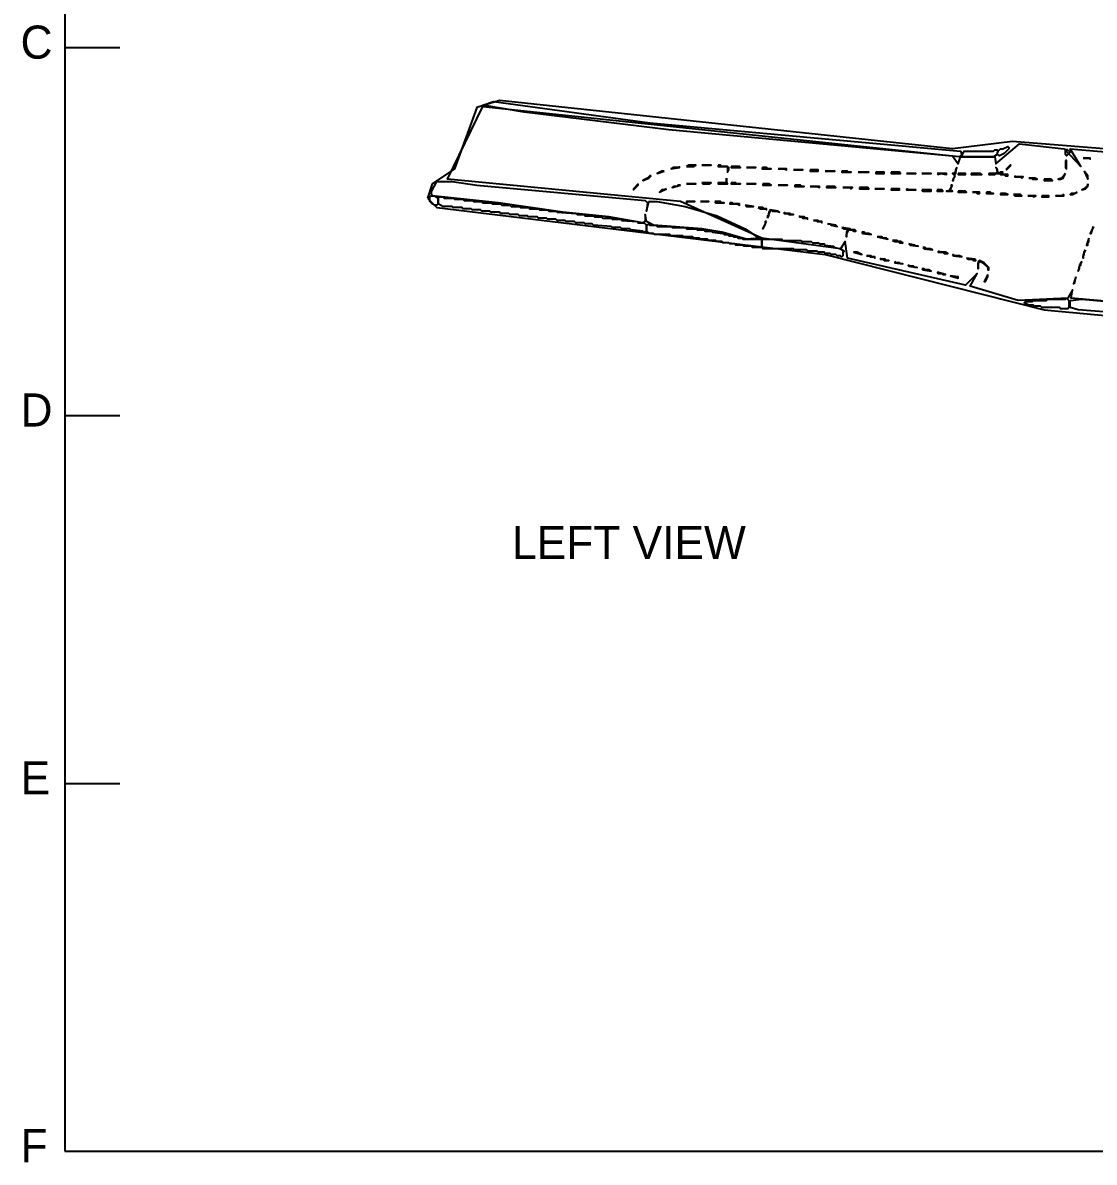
# Model space of a CAD drawing. Header units: millimetres. Extents: x 1 to 292, y 4 to 209.
# Drawn here: x 1.2 to 98.2, y 4 to 107.3 of the extents above; entities that cross this region are included whole.
import ezdxf

# ---------------------------------------------------------------- set-up
doc = ezdxf.new("R2010")
doc.units = ezdxf.units.MM
for name, color, linetype in [('BORDER', 7, 'Continuous'), ('RASTER_TRACE', 7, 'Continuous'), ('TEXT', 7, 'Continuous')]:
    doc.layers.add(name, color=color, linetype=linetype)

msp = doc.modelspace()

# ---------------------------------------------------------------- linework, layer by layer
at = {"layer": 'BORDER'}
for p, q in [((5, 105), (10, 105)), ((5, 71.667), (10, 71.667)), ((5, 38.333), (10, 38.333)), ((5, 5), (10, 5))]:
    msp.add_line(p, q, dxfattribs=at)
msp.add_lwpolyline([(5, 5), (292, 5), (292, 205), (5, 205), (5, 5)], dxfattribs=at)
at = {"layer": 'RASTER_TRACE'}
for points in [[(37.866, 91.366), (38.719, 90.514), (73.893, 86.25), (93.719, 81.24), (143.922, 76.55), (147.227, 77.083), (189.649, 72.607), (190.715, 72.926), (193.7, 83.585), (192.847, 87.103), (189.543, 88.702), (174.407, 89.874), (165.24, 86.25), (161.083, 85.824), (134.969, 92.965), (90.841, 96.483), (85.405, 95.843), (44.368, 100.213), (42.343, 99.574), (40.318, 94.031), (38.292, 92.645)], [(42.876, 99.787), (43.835, 100.107), (58.011, 98.188), (86.151, 95.63), (86.258, 95.31), (86.044, 95.097), (59.717, 97.549), (46.606, 99.147)], [(90.521, 95.95), (90.521, 95.843), (90.095, 95.417), (89.668, 95.204), (89.455, 95.31), (89.562, 95.63), (89.775, 95.843), (89.988, 95.843), (90.415, 96.056)], [(89.562, 95.63), (89.455, 95.523), (89.455, 95.31), (89.136, 95.097), (86.364, 95.097), (86.258, 95.204), (86.471, 95.63), (89.136, 95.63), (89.242, 95.737), (89.455, 95.737)], [(95.744, 95.843), (96.064, 95.523), (95.744, 95.204), (95.637, 95.31), (95.637, 95.737)], [(60.676, 94.244), (60.57, 94.138), (60.143, 94.138), (59.93, 94.031), (60.676, 94.138)], [(61.316, 94.244), (61.955, 94.244), (62.168, 94.351), (61.529, 94.351)], [(62.701, 94.351), (63.554, 94.351)], [(64.194, 94.351), (64.194, 94.244), (64.94, 94.244), (65.046, 94.138), (65.046, 93.711), (65.153, 93.925), (65.153, 94.138), (65.046, 94.244), (64.513, 94.244), (64.407, 94.351)], [(65.366, 94.244), (65.366, 94.138), (66.219, 94.138), (66.112, 94.244)], [(66.752, 94.138), (67.604, 94.138)], [(68.137, 94.031), (68.99, 94.031), (68.67, 94.031), (68.564, 94.138), (68.244, 94.138)], [(69.63, 94.031), (70.163, 94.031), (70.376, 93.925), (70.376, 94.031)], [(85.831, 94.138), (85.725, 94.031), (85.725, 93.818), (85.511, 93.605), (85.405, 93.605), (85.618, 93.392), (85.405, 92.965), (85.511, 92.965), (85.511, 93.178), (85.618, 93.285), (85.618, 93.498), (85.725, 93.605), (85.725, 93.925)], [(88.709, 93.605), (88.709, 93.498), (89.242, 93.498), (89.349, 93.605), (89.668, 93.605), (89.775, 93.498), (90.095, 93.498), (90.201, 93.392), (90.415, 93.392), (90.415, 93.498), (89.882, 93.498), (89.775, 93.605), (89.988, 93.711), (89.775, 93.711), (89.668, 93.605), (89.455, 93.818), (89.455, 94.031), (89.349, 94.138), (89.455, 93.925), (89.455, 93.711), (89.349, 93.605)], [(90.734, 94.351), (90.628, 94.351), (90.308, 94.031), (90.308, 93.925)], [(95.637, 94.777), (95.637, 94.138), (95.744, 94.031), (95.744, 94.777)], [(97.236, 94.99), (97.769, 94.99), (97.876, 94.884), (97.876, 94.99)], [(58.118, 93.392), (58.011, 93.392), (57.798, 93.178), (57.372, 92.965), (57.905, 93.178)], [(59.291, 93.818), (59.077, 93.818), (58.651, 93.605)], [(64.94, 93.178), (64.94, 92.859), (64.833, 92.752), (64.194, 92.752), (64.194, 92.645), (65.046, 92.645), (64.94, 92.859)], [(71.015, 93.925), (71.868, 93.925)], [(72.508, 93.925), (72.508, 93.818), (73.254, 93.818), (73.254, 93.925)], [(73.893, 93.818), (74.746, 93.818)], [(75.386, 93.818), (75.386, 93.711), (76.238, 93.711), (76.025, 93.711), (75.918, 93.818)], [(76.878, 93.711), (77.837, 93.711)], [(78.477, 93.711), (78.477, 93.605), (79.223, 93.605), (79.223, 93.711)], [(79.862, 93.711), (79.862, 93.605), (80.715, 93.605), (80.608, 93.711)], [(81.248, 93.605), (82.101, 93.605)], [(82.634, 93.605), (83.486, 93.605)], [(84.019, 93.605), (84.126, 93.498), (84.339, 93.605), (84.872, 93.498), (84.872, 93.605)], [(85.938, 93.605), (85.938, 93.498), (86.577, 93.498), (86.577, 93.605)], [(87.11, 93.605), (87.11, 93.498), (88.07, 93.498), (87.963, 93.605)], [(91.054, 93.392), (91.054, 93.285), (91.587, 93.285), (91.694, 93.178), (91.8, 93.285), (91.161, 93.285)], [(92.333, 93.178), (92.546, 93.178), (92.653, 93.072), (93.079, 93.072), (92.866, 93.178)], [(93.719, 93.072), (93.719, 92.965), (94.465, 92.965), (94.358, 93.072)], [(95.637, 93.605), (95.318, 93.178), (94.998, 93.072), (95.211, 93.072), (95.424, 93.178)], [(97.343, 93.818), (97.663, 93.072), (97.663, 93.392)], [(38.186, 91.899), (38.719, 92.859), (40.104, 92.859), (42.343, 92.539), (57.585, 91.153), (57.798, 90.94), (57.692, 90.194), (57.905, 91.047), (58.651, 91.047), (61.209, 90.62), (64.087, 89.768), (66.645, 88.595), (67.924, 87.742), (66.752, 87.636), (64.513, 88.275), (62.701, 88.595), (58.331, 88.915), (57.692, 89.235), (57.585, 89.874), (57.585, 89.235), (57.372, 89.128), (54.281, 89.661), (50.124, 90.087), (44.261, 90.94), (38.292, 91.58)], [(56.946, 92.645), (56.519, 92.219), (56.519, 92.113), (56.946, 92.539)], [(59.504, 92.219), (59.291, 92.113), (59.077, 92.113), (58.864, 91.899)], [(60.783, 92.539), (60.57, 92.539), (60.463, 92.432), (60.143, 92.432), (60.037, 92.326)], [(61.316, 92.645), (62.168, 92.645)], [(62.701, 92.752), (62.808, 92.645), (63.447, 92.645), (63.554, 92.752)], [(65.366, 92.752), (65.366, 92.645), (66.219, 92.645), (65.899, 92.645), (65.792, 92.752)], [(66.752, 92.645), (67.604, 92.645)], [(68.244, 92.645), (68.244, 92.539), (68.99, 92.539), (68.777, 92.645)], [(69.63, 92.539), (70.482, 92.539)], [(71.122, 92.539), (71.122, 92.432), (71.975, 92.432), (71.761, 92.432), (71.655, 92.539)], [(72.508, 92.432), (73.147, 92.432), (73.36, 92.326), (73.36, 92.432)], [(74, 92.432), (74, 92.326), (74.853, 92.326), (74.746, 92.432)], [(75.492, 92.326), (76.132, 92.326), (76.238, 92.219), (76.345, 92.326)], [(76.984, 92.326), (76.984, 92.219), (77.837, 92.219), (77.73, 92.326)], [(78.37, 92.219), (79.223, 92.219)], [(79.862, 92.219), (79.862, 92.113), (80.608, 92.113), (80.608, 92.219)], [(81.248, 92.219), (81.248, 92.113), (82.101, 92.113), (81.461, 92.113)], [(82.634, 92.113), (82.74, 92.006), (83.486, 92.006), (83.486, 92.113)], [(84.019, 92.113), (84.019, 92.006), (84.552, 92.006), (84.446, 92.113)], [(85.405, 92.539), (85.298, 92.539), (85.298, 92.326), (85.085, 92.006), (84.872, 92.006), (85.405, 92.006), (85.192, 92.113)], [(85.938, 92.006), (85.938, 91.899), (86.684, 91.899), (86.577, 92.006)], [(87.217, 91.899), (87.537, 91.899), (87.643, 91.793), (87.856, 91.793), (87.856, 91.899)], [(88.496, 91.899), (88.496, 91.793), (89.136, 91.793), (88.922, 91.793), (88.816, 91.899)], [(96.703, 91.899), (96.49, 91.793), (96.17, 91.793), (96.064, 91.686), (96.277, 91.686)], [(97.663, 92.645), (97.663, 92.539), (97.343, 92.219), (97.13, 92.113), (97.449, 92.219), (97.663, 92.432)], [(38.079, 91.473), (38.186, 91.58), (38.506, 91.58), (38.825, 91.366), (38.825, 90.833), (38.719, 90.727), (38.506, 90.727), (38.292, 90.833), (38.079, 91.047)], [(38.825, 91.366), (38.932, 91.473), (39.252, 91.473), (39.358, 91.366), (40.211, 91.366), (40.318, 91.26), (41.064, 91.26), (41.17, 91.153), (41.916, 91.153), (42.023, 91.047), (42.769, 91.047), (42.876, 90.94), (43.622, 90.94), (43.728, 90.833), (44.475, 90.833), (44.581, 90.727), (45.327, 90.727), (45.434, 90.62), (46.18, 90.62), (46.287, 90.514), (47.033, 90.514), (47.139, 90.407), (47.885, 90.407), (47.992, 90.301), (48.738, 90.301), (48.845, 90.194), (49.484, 90.194), (49.591, 90.087), (51.296, 89.981), (51.403, 89.874), (52.042, 89.874), (52.149, 89.768), (52.895, 89.768), (53.002, 89.661), (53.641, 89.661), (53.748, 89.554), (54.494, 89.554), (54.601, 89.448), (55.347, 89.448), (55.453, 89.341), (56.839, 89.235), (56.946, 89.128), (57.478, 89.128), (57.692, 88.915), (57.692, 88.382), (57.478, 88.275), (57.372, 88.382), (56.306, 88.488), (56.199, 88.595), (55.453, 88.595), (55.347, 88.702), (54.601, 88.702), (54.494, 88.808), (52.895, 88.915), (52.789, 89.021), (52.149, 89.021), (52.042, 89.128), (51.296, 89.128), (51.19, 89.235), (50.444, 89.235), (50.337, 89.341), (49.591, 89.341), (49.484, 89.448), (48.738, 89.448), (48.632, 89.554), (47.885, 89.554), (47.779, 89.661), (47.033, 89.661), (46.926, 89.768), (46.18, 89.768), (46.073, 89.874), (45.327, 89.874), (45.221, 89.981), (44.475, 89.981), (44.368, 90.087), (43.622, 90.087), (43.515, 90.194), (42.769, 90.194), (42.663, 90.301), (41.916, 90.301), (41.81, 90.407), (41.064, 90.407), (40.957, 90.514), (40.211, 90.514), (40.104, 90.62), (39.252, 90.62), (38.825, 90.833)], [(61.316, 90.94), (61.422, 91.047), (62.062, 91.047), (61.316, 91.047)], [(62.595, 91.047), (63.341, 91.047)], [(63.874, 91.047), (63.98, 90.94), (64.727, 90.94), (64.513, 90.94), (64.407, 91.047)], [(65.26, 90.94), (65.26, 90.833), (65.899, 90.833), (66.112, 90.727), (66.112, 90.833), (65.579, 90.833), (65.473, 90.94)], [(89.775, 91.793), (89.775, 91.686), (90.415, 91.686), (90.201, 91.793)], [(90.948, 91.686), (91.054, 91.58), (91.694, 91.58), (91.587, 91.686)], [(92.227, 91.58), (92.653, 91.58), (92.76, 91.473), (92.973, 91.58)], [(93.506, 91.58), (93.506, 91.473), (94.145, 91.473), (94.145, 91.58)], [(95.531, 91.58), (95.424, 91.686), (95.318, 91.58), (94.785, 91.58)], [(66.645, 90.727), (66.752, 90.62), (67.391, 90.62)], [(67.818, 90.514), (68.031, 90.407), (68.457, 90.407), (68.564, 90.301), (68.564, 90.407), (68.351, 90.407), (68.244, 90.514)], [(68.67, 89.554), (68.777, 89.768), (68.777, 89.981), (68.99, 90.301), (69.097, 90.194), (69.523, 90.194), (69.736, 90.087), (69.63, 90.194), (68.884, 90.301), (68.777, 90.087), (68.777, 89.874), (68.67, 89.768)], [(70.163, 90.087), (70.163, 89.981), (70.482, 89.981), (70.589, 89.874), (71.015, 89.874), (70.802, 89.874), (70.696, 89.981), (70.269, 89.981)], [(57.692, 88.915), (57.905, 89.021), (58.011, 88.915), (58.544, 88.915), (58.651, 88.808), (59.93, 88.808), (60.037, 88.702), (61.209, 88.702), (61.316, 88.595), (62.168, 88.595), (62.275, 88.488), (62.915, 88.488), (63.021, 88.382), (63.554, 88.382), (63.661, 88.275), (64.62, 88.169), (64.727, 88.062), (65.046, 88.062), (65.153, 87.956), (65.473, 87.956), (65.579, 87.849), (65.899, 87.849), (66.006, 87.742), (66.325, 87.742), (66.432, 87.636), (68.031, 87.636), (68.137, 87.529), (68.137, 86.996), (68.031, 86.89), (67.285, 86.89), (67.178, 86.996), (66.539, 86.996), (66.432, 87.103), (65.792, 87.103), (65.686, 87.209), (65.26, 87.209), (65.153, 87.316), (64.62, 87.316), (64.513, 87.423), (64.087, 87.423), (63.98, 87.529), (63.341, 87.529), (63.234, 87.636), (62.595, 87.636), (62.488, 87.742), (61.955, 87.742), (61.849, 87.849), (61.103, 87.849), (60.996, 87.956), (59.93, 87.956), (59.823, 88.062), (58.438, 88.062), (58.331, 88.169), (58.011, 88.169), (57.692, 88.382)], [(68.564, 89.235), (68.457, 89.235), (68.457, 89.021), (68.244, 88.595)], [(71.548, 89.768), (71.548, 89.661), (71.761, 89.661), (71.868, 89.554), (72.188, 89.554), (72.294, 89.448), (72.294, 89.554), (72.081, 89.554), (71.975, 89.661), (71.655, 89.661)], [(72.827, 89.341), (73.041, 89.341), (73.147, 89.235), (73.467, 89.235), (73.573, 89.128), (73.573, 89.235), (73.36, 89.235), (73.254, 89.341)], [(74.106, 89.021), (74.32, 89.021), (74.426, 88.915), (74.959, 88.808), (74.853, 88.915)], [(98.196, 88.808), (97.876, 88.169), (97.982, 88.169)], [(75.386, 88.702), (75.599, 88.595), (75.812, 88.595), (75.918, 88.488), (75.812, 88.275), (75.812, 87.849), (75.812, 88.062), (76.025, 88.488), (76.345, 88.488), (76.451, 88.382), (76.665, 88.382), (76.558, 88.488), (76.238, 88.488), (76.132, 88.595)], [(77.198, 88.275), (77.304, 88.169), (78.05, 88.062), (77.837, 88.169), (77.517, 88.169), (77.411, 88.275)], [(78.583, 87.849), (79.542, 87.636), (79.436, 87.742), (79.116, 87.742), (79.01, 87.849)], [(68.137, 87.529), (68.244, 87.636), (69.949, 87.636), (70.056, 87.529), (71.655, 87.529), (71.761, 87.423), (72.614, 87.423), (72.721, 87.316), (73.254, 87.316), (73.36, 87.209), (73.787, 87.209), (73.893, 87.103), (74.639, 86.996), (74.746, 86.89), (75.279, 86.783), (75.599, 86.57), (75.492, 86.463), (75.492, 86.144), (75.386, 86.037), (75.279, 86.144), (74.959, 86.144), (74.853, 86.25), (74.426, 86.25), (74.32, 86.357), (73.893, 86.357), (73.787, 86.463), (73.254, 86.463), (73.147, 86.57), (72.294, 86.57), (72.188, 86.676), (71.122, 86.676), (71.015, 86.783), (68.244, 86.783), (68.137, 86.89)], [(79.969, 87.529), (80.182, 87.423), (80.502, 87.423), (80.608, 87.316), (80.928, 87.316), (80.715, 87.423), (80.502, 87.423), (80.395, 87.529)], [(81.461, 87.209), (81.568, 87.103), (82.314, 86.996), (82.101, 86.996), (81.994, 87.103)], [(82.74, 86.89), (82.847, 86.783), (83.593, 86.676), (83.38, 86.783), (83.06, 86.783), (82.953, 86.89)], [(97.769, 87.742), (97.556, 87.103), (97.663, 87.103), (97.663, 87.316), (97.769, 87.423)], [(76.451, 86.463), (77.198, 86.25), (76.771, 86.463)], [(77.624, 86.144), (77.837, 86.144), (77.944, 86.037), (78.263, 86.037), (78.37, 85.93), (78.37, 86.037), (78.157, 86.037), (78.05, 86.144)], [(78.903, 85.93), (78.903, 85.824), (79.116, 85.824), (79.223, 85.717), (79.649, 85.717), (79.436, 85.717), (79.329, 85.824), (79.01, 85.824)], [(84.126, 86.57), (84.126, 86.463), (84.552, 86.463), (84.659, 86.357), (84.979, 86.357), (84.765, 86.463), (84.339, 86.463)], [(85.405, 86.25), (85.511, 86.144), (86.258, 86.037), (86.044, 86.144), (85.618, 86.144)], [(86.684, 85.93), (86.791, 85.824), (87.217, 85.824), (87.324, 85.717), (87.537, 85.717), (87.43, 85.824)], [(87.75, 85.611), (87.75, 84.971), (87.75, 85.504), (87.963, 85.611), (88.176, 85.504), (88.603, 85.078), (88.603, 84.864), (88.709, 84.864), (88.709, 85.078), (88.283, 85.504), (87.856, 85.717)], [(97.449, 86.676), (97.236, 86.25), (97.236, 85.93), (97.236, 86.144), (97.343, 86.25), (97.343, 86.463)], [(80.182, 85.611), (80.182, 85.504), (80.928, 85.397), (80.715, 85.397), (80.608, 85.504), (80.289, 85.504)], [(81.355, 85.291), (81.461, 85.184), (82.207, 85.078), (81.994, 85.078), (81.887, 85.184), (81.568, 85.184)], [(82.634, 84.971), (82.74, 84.864), (83.486, 84.758), (83.273, 84.864), (82.953, 84.864), (82.847, 84.971)], [(97.13, 85.611), (96.917, 85.291), (96.81, 84.758), (96.917, 84.971), (96.917, 85.184), (97.023, 85.291), (97.023, 85.504)], [(84.019, 84.651), (84.126, 84.545), (84.446, 84.545), (84.552, 84.438), (84.765, 84.438)], [(85.192, 84.332), (85.938, 84.118), (85.938, 84.225)], [(88.603, 84.438), (88.283, 83.799), (88.389, 83.799), (88.603, 84.225)], [(96.597, 84.225), (96.384, 83.585), (96.49, 83.692)], [(95.957, 81.454), (95.851, 81.347), (95.211, 81.347), (95.105, 81.454), (93.506, 81.454), (93.399, 81.56), (92.866, 81.56), (92.76, 81.667), (92.333, 81.667), (91.907, 81.88), (92.013, 81.987), (92.653, 81.987), (92.76, 82.093), (93.932, 82.093), (94.039, 82.2), (95.637, 82.2), (95.744, 82.306), (95.957, 82.093)], [(96.064, 82.093), (97.13, 82.2), (134.649, 78.895), (134.756, 78.149), (133.796, 78.043), (114.504, 79.855), (96.81, 81.24), (96.064, 81.454)]]:
    msp.add_lwpolyline(points, close=True, dxfattribs=at)
msp.add_lwpolyline([(134.543, 78.895), (96.17, 82.306), (96.277, 83.052), (95.851, 82.306), (91.374, 82.093), (87.004, 83.372), (87.643, 84.545), (86.577, 83.479), (75.918, 85.93), (75.705, 87.423), (75.279, 86.783), (68.137, 87.742), (60.783, 91.047), (39.678, 93.072), (42.876, 99.68), (85.405, 95.204), (85.938, 94.457), (86.151, 95.097), (89.242, 95.097), (89.349, 94.457), (91.48, 96.27), (95.531, 95.843), (97.023, 94.244), (96.064, 95.843), (138.486, 92.219)], dxfattribs=at)

# ---------------------------------------------------------------- texts
at = {"layer": 'TEXT'}
for s, p in [('C', (1, 104)), ('D', (1, 70.667)), ('LEFT VIEW', (45.517, 58.65)), ('E', (1, 37.333)), ('F', (1, 4))]:
    msp.add_text(s, height=3, dxfattribs=at).set_placement(p)

doc.saveas('drawing.dxf')
